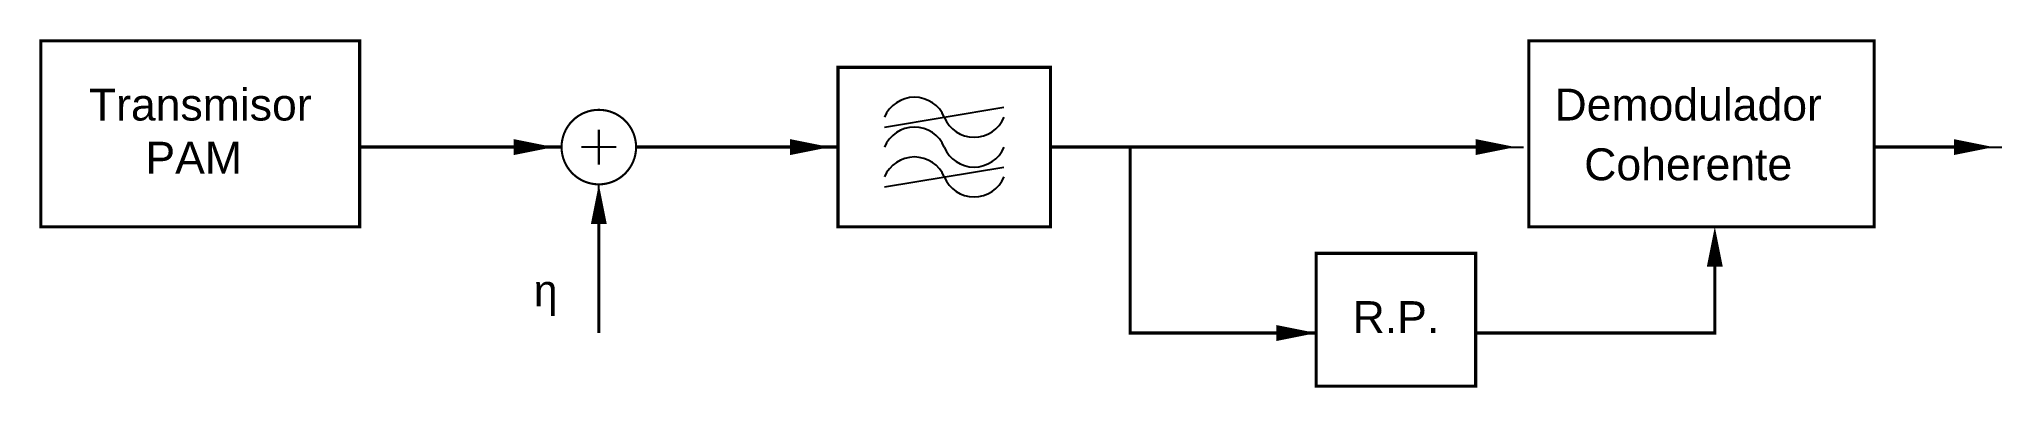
# Model space of a CAD drawing. Header units: millimetres. Extents: x -3 to 15.4, y 7.7 to 11.
import ezdxf
from ezdxf.enums import TextEntityAlignment as Align

# ---------------------------------------------------------------- set-up
doc = ezdxf.new("R2010")
doc.units = ezdxf.units.MM
doc.styles.add('Griego', font='greekc.shx')
doc.styles.get("Standard").update_dxf_attribs({"font": 'ARIALUNI.TTF'})

# ---------------------------------------------------------------- blocks, each defined once
blk = doc.blocks.new('FLECHA')
blk.add_lwpolyline([(-0.25, 0, 0.1, 0, 0), (0, 0, 0, 0, 0)], format="xyseb")
blk = doc.blocks.new('BPF')
for p, q in [((0.438, 0.188), (1.562, 0.375)), ((0.438, -0.375), (1.562, -0.188))]:
    blk.add_line(p, q)
at = {"const_width": 0.03}
blk.add_lwpolyline([(0, 0), (0, 0.75), (2, 0.75), (2, -0.75), (0, -0.75), (0, 0)], dxfattribs=at)
for centre, start, end in [((0.719, 0.164), 22.6199, 157.3801), ((0.719, -0.117), 22.6199, 157.3801), ((1.281, 0.398), 202.6199, 337.3801), ((1.281, 0.117), 202.6199, 337.3801), ((0.719, -0.398), 22.6199, 157.3801), ((1.281, -0.164), 202.6199, 337.3801)]:
    blk.add_arc(centre, 0.305, start, end)

msp = doc.modelspace()

# ---------------------------------------------------------------- linework, layer by layer
for p, q in [((1.75, 10), (1.9, 10)), ((2.75, 10), (2.6, 10)), ((4.35, 10), (4.5, 10)), ((10.8, 10), (10.95, 10)), ((15.3, 10), (15.45, 10)), ((2.25, 9.5), (2.25, 9.65)), ((12.75, 8.85), (12.75, 9))]:
    msp.add_line(p, q)
at = {"const_width": 0.03}
for points in [[(-3, 11), (-3, 9.25), (0, 9.25), (0, 11)], [(11, 11), (11, 9.25), (14.25, 9.25), (14.25, 11)], [(9, 9), (9, 7.75), (10.5, 7.75), (10.5, 9)]]:
    msp.add_lwpolyline(points, close=True, dxfattribs=at)
at = {"const_width": 0.0198}
msp.add_lwpolyline([(2.002, 10.248, 1), (2.498, 9.752, 1), (2.002, 10.248, 2.414214)], format="xyb", dxfattribs=at)
for points, const_width in [([(2.25, 10.165), (2.25, 9.835)], 0.0198), ([(0, 10), (1.9, 10)], 0.03), ([(2.085, 10), (2.415, 10)], 0.0198), ([(2.6, 10), (4.5, 10)], 0.03), ([(6.5, 10), (10.5, 10)], 0.03), ([(7.25, 10), (7.25, 8.25), (9, 8.25)], 0.03), ([(15, 10), (14.25, 10)], 0.03), ([(2.25, 9.275), (2.25, 8.25)], 0.03), ([(10.5, 8.25), (12.75, 8.25), (12.75, 9)], 0.03)]:
    msp.add_lwpolyline(points, dxfattribs=dict(const_width=const_width))

# ---------------------------------------------------------------- block references
msp.add_blockref('BPF', (4.5, 10))
at = {"xscale": 1.5, "yscale": 1.5, "zscale": 1.5}
for p in [(1.825, 10), (4.425, 10), (10.875, 10), (15.375, 10), (9, 8.25)]:
    msp.add_blockref('FLECHA', p, dxfattribs=at)
at = {"xscale": 1.5, "yscale": 1.5, "zscale": 1.5, "rotation": 90}
for p in [(2.25, 9.65), (12.75, 9.25)]:
    msp.add_blockref('FLECHA', p, dxfattribs=at)

# ---------------------------------------------------------------- texts
for s, p in [('Transmisor', (-1.5, 10.25)), ('Demodulador', (12.5, 10.25)), ('PAM', (-1.562, 9.75)), ('Coherente', (12.5, 9.688)), ('R.P.', (9.75, 8.25))]:
    msp.add_text(s, height=0.3).set_placement(p, align=Align.CENTER)
at = {"style": 'Griego'}
msp.add_text('h', height=0.3, dxfattribs=at).set_placement((1.75, 8.5), align=Align.CENTER)

doc.saveas('drawing.dxf')
